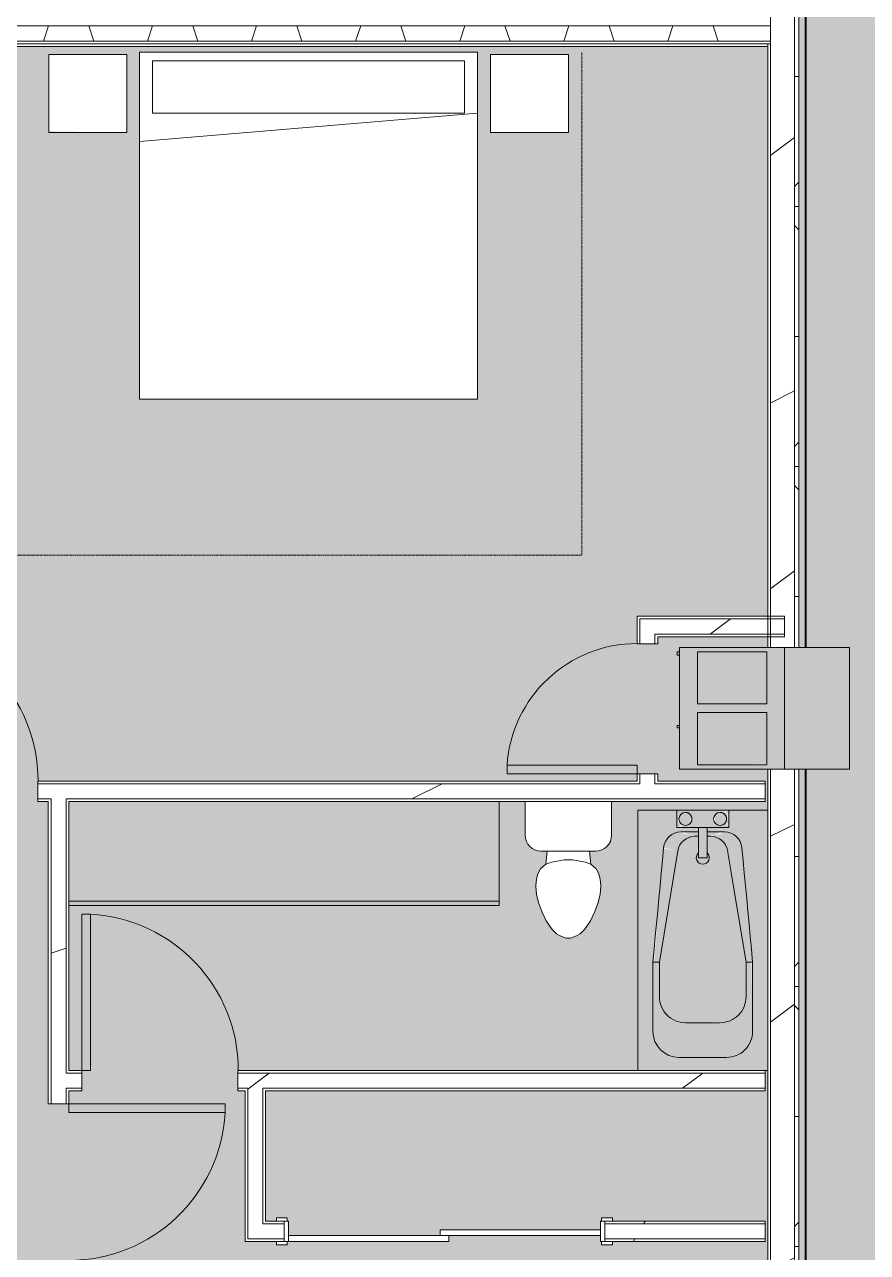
# Model space of a CAD drawing. Header units: inches. Extents: x -9418 to 110693, y 8585 to 209374.
# Drawn here: x -2242.2 to -2047.8, y 10134.6 to 10417.9 of the extents above; entities that cross this region are included whole.
import ezdxf

# ---------------------------------------------------------------- set-up
doc = ezdxf.new("R2010")
doc.units = ezdxf.units.IN
doc.header["$MEASUREMENT"] = 0
doc.linetypes.add('Dash 1_16_', pattern=[0.125, 0.0625, -0.0625])
for name, color, linetype, lineweight in [('0-1', 7, 'Continuous', 5), ('0-3', 7, 'Continuous', 9), ('A-AREA-PATT-2', 254, 'Continuous', 9), ('A-DOOR-1', 7, 'Continuous', 9), ('A-DOOR-FRAM-1', 7, 'Continuous', 9), ('A-FLOR-1', 192, 'Continuous', 5), ('A-WALL', 113, 'Continuous', 9), ('A-WALL-1', 113, 'Continuous', 15), ('A-WALL-2', 10, 'Continuous', 15), ('A-WALL-3', 7, 'Continuous', 9), ('A-WALL-4', 113, 'Continuous', 5), ('A-WALL-PATT-1', 7, 'Continuous', 9), ('A-WALL-PATT-2', 8, 'Continuous', 9), ('A-WALL-PATT-3', 111, 'Continuous', 9), ('I-FURN-1', 7, 'Continuous', 9), ('I-FURN-HDLN-1', 253, 'Dash 1_16_', 9), ('I-WALL-1', 2, 'Continuous', 15), ('M-EQPM-1', 8, 'Continuous', 9), ('M-EQPM-2', 7, 'Continuous', 9), ('P-SANR-FIXT-1', 7, 'Continuous', 9), ('P-SANR-FIXT-3', 9, 'Continuous', 9), ('Q-CASE-1', 9, 'Continuous', 9), ('Q-CASE-2', 10, 'Continuous', 15), ('Q-CASE-3', 7, 'Continuous', 9)]:
    doc.layers.add(name, color=color, linetype=linetype, lineweight=lineweight)
pattern_1 = [(216.87, (39.984, 99.96), (299.879643, 199.920536), [49.98, -449.82]), (206.565, (99.96, 69.97), (-99.95948, -99.9602), [111.759, -111.759]), (198.435, (99.96, 19.992), (-199.92005, -99.96009), [63.22, -252.881])]
pattern_2 = [(0, (0, 0), (192, 48), [7.92, -136.08, 7.92, -136.08, -768]), (0, (0, 0), (192, 48), [-288, 7.92, -280.08, 7.92, -136.08, -336]), (0, (0, 0), (192, 48), [-720, 7.92, -88.08, 7.92, -232.08]), (120, (72, 24), (-137.56922, 142.27688), [7.92, -136.08, 7.92, -136.08, -768]), (120, (72, 24), (-137.56922, 142.27688), [-288, 7.92, -280.08, 7.92, -136.08, -336]), (120, (72, 24), (-137.56922, 142.27688), [-720, 7.92, -88.08, 7.92, -232.08]), (240, (96, 120), (-54.43078, -190.27688), [7.92, -136.08, 7.92, -136.08, -768]), (240, (96, 120), (-54.43078, -190.27688), [-288, 7.92, -280.08, 7.92, -136.08, -336]), (240, (96, 120), (-54.43078, -190.27688), [-720, 7.92, -88.08, 7.92, -232.08])]

# ---------------------------------------------------------------- blocks, each defined once
blk = doc.blocks.new('Single-Flush - 36_ x 84_-1372824-SITE PLAN - TOPO WITH IMAGERY')
at = {"layer": 'A-DOOR-1'}
for p, q in [((16, -2.38), (16, -38.39)), ((18, -2.38), (16, -2.38)), ((18, -2.38), (18, -38.39)), ((18, -38.39), (16, -38.39))]:
    blk.add_line(p, q, dxfattribs=at)
blk.add_arc((18, -2.38), 36.07, 180, 266.8211, dxfattribs=at)
blk = doc.blocks.new('Bed-Standard - King 78_ x 80_-V113-SITE PLAN - TOPO WITH IMAGERY')
at = {"layer": 'I-FURN-1'}
for p, q in [((49.69, 38.2), (-28.31, 38.2)), ((-28.31, 38.2), (-28.31, -41.8)), ((49.69, -41.8), (49.69, 38.2)), ((-25.31, 36.2), (-25.31, 24.2)), ((-25.31, 36.2), (46.69, 36.2)), ((46.69, 36.2), (46.69, 24.2)), ((49.69, 24.2), (-28.31, 17.63)), ((-25.31, 24.2), (46.69, 24.2)), ((-28.31, -41.8), (49.69, -41.8))]:
    blk.add_line(p, q, dxfattribs=at)
at = {"layer": 'I-FURN-HDLN-1'}
for p, q in [((-64.31, 38.2), (-64.31, 18.2)), ((73.69, -77.8), (73.69, 38.2)), ((-64.31, -19.8), (-64.31, -54.8)), ((-64.31, -55.8), (-64.31, -77.8)), ((-64.31, -77.8), (73.69, -77.8))]:
    blk.add_line(p, q, dxfattribs=at)
blk = doc.blocks.new('Table-Night Stand - 18_ x 18_ x 24_-1352623-SITE PLAN - TOPO WITH IMAGERY')
at = {"layer": 'I-FURN-1'}
for p, q in [((18.15, 18), (0.15, 18)), ((0.15, 18), (0.15, 0)), ((18.15, 0), (18.15, 18)), ((0.15, 0), (18.15, 0))]:
    blk.add_line(p, q, dxfattribs=at)
blk = doc.blocks.new('FOLDING_SLIDING CLOSET - 72_ x 80_-1372885-SITE PLAN - TOPO WITH IMAGERY')
at = {"layer": 'A-DOOR-1'}
for p, q in [((-38.75, 3.25), (-36.25, 3.25)), ((-38.75, 2.5), (-38.75, 3.25)), ((-36.25, 3.25), (-36.25, 2.5)), ((36.25, 3.25), (38.75, 3.25)), ((36.25, 2.5), (36.25, 3.25)), ((38.75, 3.25), (38.75, 2.5)), ((-36.25, 2.5), (-38.75, 2.5)), ((-1, 0.5), (36, 0.5)), ((-1, -0.875), (-1, 0.5)), ((36, 0.5), (36, -0.875)), ((38.75, 2.5), (36.25, 2.5)), ((-38.75, -2.25), (-36.25, -2.25)), ((-38.75, -3), (-38.75, -2.25)), ((-36.25, -2.25), (-36.25, -3)), ((-36, -0.875), (1, -0.875)), ((-36, -2.25), (-36, -0.875)), ((1, -2.25), (-36, -2.25)), ((36, -0.875), (-1, -0.875)), ((1, -0.875), (1, -2.25)), ((36.25, -2.25), (38.75, -2.25)), ((36.25, -3), (36.25, -2.25)), ((38.75, -2.25), (38.75, -3)), ((-36.25, -3), (-38.75, -3)), ((38.75, -3), (36.25, -3))]:
    blk.add_line(p, q, dxfattribs=at)
at = {"layer": 'A-DOOR-FRAM-1'}
for p, q in [((-37, 2.5), (-36, 2.5)), ((-37, -2.25), (-37, 2.5)), ((-36, 2.5), (-36, -2.25)), ((36, 2.5), (37, 2.5)), ((36, -2.25), (36, 2.5)), ((37, 2.5), (37, -2.25)), ((-36, -2.25), (-37, -2.25)), ((37, -2.25), (36, -2.25))]:
    blk.add_line(p, q, dxfattribs=at)
blk = doc.blocks.new('Toilet-Domestic-3D - Toilet-Domestic-3D-1352612-SITE PLAN - TOPO WITH IMAGERY')
at = {"layer": 'P-SANR-FIXT-1'}
for p, q in [((-9.98, 19.48), (9.98, 19.48)), ((-9.98, 11.75), (-9.98, 19.48)), ((9.98, 19.48), (9.98, 11.75)), ((6.25, 8.02), (-6.25, 8.02)), ((-4.86, 8.02), (-5.21, 5)), ((-1, 6), (-3.84, 5.5)), ((1, 6), (-1, 6)), ((3.84, 5.5), (1, 6)), ((4.86, 8.02), (5.21, 5)), ((-6.97, 3), (-7.24, 2)), ((-6.4, 4), (-6.97, 3)), ((-5.21, 5), (-6.4, 4)), ((-3.84, 5.5), (-5.21, 5)), ((5.21, 5), (3.84, 5.5)), ((6.4, 4), (5.21, 5)), ((6.97, 3), (6.4, 4)), ((7.24, 2), (6.97, 3)), ((-7.41, 1), (-7.5, 0)), ((-7.24, 2), (-7.41, 1)), ((7.41, 1), (7.24, 2)), ((7.5, 0), (7.41, 1)), ((-7.5, 0), (-7.33, -1.99)), ((-7.33, -1.99), (-6.79, -4)), ((6.79, -4), (7.33, -1.99)), ((7.33, -1.99), (7.5, 0)), ((-6.79, -4), (-6.06, -6)), ((6.06, -6), (6.79, -4)), ((-6.06, -6), (-5.13, -8)), ((-5.13, -8), (-3.74, -10)), ((3.74, -10), (5.13, -8)), ((5.13, -8), (6.06, -6)), ((-3.74, -10), (-2.74, -11)), ((-2.74, -11), (-1.87, -11.5)), ((1.87, -11.5), (2.74, -11)), ((2.74, -11), (3.74, -10)), ((-1.87, -11.5), (-0.5, -12)), ((-0.5, -12), (0.5, -12)), ((0.5, -12), (1.87, -11.5))]:
    blk.add_line(p, q, dxfattribs=at)
for centre, start, end in [((-6.25, 11.75), 180, 270), ((6.25, 11.75), 270, 360)]:
    blk.add_arc(centre, 3.73, start, end, dxfattribs=at)
blk = doc.blocks.new('OD_CW_Base Cabinet - OD_CW_Base Cabinet-1420815-SITE PLAN - TOPO WITH IMAGERY')
at = {"layer": 'Q-CASE-1'}
for points in [[(0.74, 1), (99.95, 1), (99.95, 24), (0.74, 24), (0.74, 2.56)], [(55.41, 0), (99.95, 0), (99.95, 1), (0.74, 1), (0.74, 0), (45.5, 0)]]:
    blk.add_hatch(color=256, dxfattribs=at).paths.add_polyline_path(points, flags=0)
at = {"layer": 'Q-CASE-2'}
for p, q in [((99.95, 24), (0.74, 24)), ((0.74, 24), (0.74, 0)), ((99.95, 0), (99.95, 24)), ((0.74, 0), (99.95, 0))]:
    blk.add_line(p, q, dxfattribs=at)
at = {"layer": 'Q-CASE-3'}
for p, q in [((0.74, 1), (0.74, 24)), ((0.74, 24), (99.95, 24)), ((99.95, 24), (99.95, 1)), ((0.74, 0), (0.74, 1)), ((0.74, 1), (99.95, 1)), ((99.95, 1), (0.74, 1)), ((99.95, 0), (0.74, 0)), ((99.95, 1), (99.95, 0))]:
    blk.add_line(p, q, dxfattribs=at)
blk = doc.blocks.new('Bath Tub - Maestro - 60_x30_-V122-SITE PLAN - TOPO WITH IMAGERY')
at = {"layer": 'P-SANR-FIXT-3'}
h = blk.add_hatch(color=256, dxfattribs=at)
h.paths.add_polyline_path([(0, 21), (0.94, 17.94), (0.93, 18.25), (0.55, 19.19), (0.43, 19.75), (0.09, 20.74)], flags=0)
h.paths.add_polyline_path([(0, 21), (3.19, 19.75), (3.6, 19.39), (4, 21), (1.61, 20.6), (0.55, 20.86)], flags=0)
h.paths.add_polyline_path([(4, 21), (3.3, 19.75), (2.75, 20.3), (2.75, 20.57), (3.5, 20.83)], flags=0)
h.paths.add_polyline_path([(60, 5), (60, 30), (0, 30), (0, 21), (4, 20.74), (4, 16), (5, 16), (5.21, 21.33), (5.83, 22.49), (6.79, 23.38), (7.98, 23.91), (11.79, 24.32), (35, 26.5), (52.55, 26.3), (54, 25.7), (55.24, 24.74), (56.3, 23.25), (56.8, 22.05), (57, 20.5), (56.91, 8.46), (56.2, 6.5), (54.86, 4.9), (53.05, 3.86), (51, 3.5), (32.07, 3.77), (7.36, 6.31), (6.27, 7.03), (5.48, 8.06), (5.05, 9.3), (5, 12.5), (5, 14), (4, 13.96), (4, 9), (0, 9), (0, 0), (60, 0), (60, 3.5)], flags=0)
h.paths.add_polyline_path([(3.5, 11), (3.3, 11.75), (3.45, 11.12)], flags=0)
h.paths.add_polyline_path([(4, 9), (3.45, 10.91), (3.5, 10.46), (3.83, 9.5)], flags=0)
h.paths.add_polyline_path([(4, 9), (1.61, 9.55), (2, 9.5), (3.5, 9.12)], flags=0)
h.paths.add_polyline_path([(3.06, 12.06), (2.39, 12.45), (2.75, 12.14)], flags=0)
h.paths.add_polyline_path([(0.94, 9.94), (0.6, 11.39), (0.55, 10.61), (0.7, 10.25)], flags=0)
for points in [[(35, 25), (35, 26.5), (8.65, 23.91), (9.35, 20.74), (34.79, 24.97)], [(51, 26.5), (35, 26.23), (35, 25), (43, 25), (49.91, 26.3)], [(57, 20.5), (56.8, 22.05), (56.2, 23.5), (54.53, 25.29), (54, 25.7), (52.55, 26.3), (51, 26.5), (43, 25), (45.24, 24.51), (46, 24.2), (47.24, 23.24), (48.2, 22), (48.8, 20.5), (49, 19), (56.8, 20.46)], [(49, 11), (48.8, 20.55), (48.16, 22.05), (47.03, 23.4), (45.24, 24.51), (44.55, 24.8), (43, 25), (34.79, 24.97), (8.03, 20.28), (6.59, 18.77), (6.12, 17.49), (6.12, 16), (10.94, 16), (10.94, 14), (6, 14), (6.24, 11.83), (7.49, 10.17), (8.69, 9.49), (9.35, 9.26), (35, 5), (44.55, 5.2), (46.03, 5.83), (47.28, 6.81), (48.47, 8.66), (48.9, 10.25)], [(57, 20.5), (49, 19), (49, 11), (57, 9.5), (57, 19.75)], [(10.94, 14), (10.94, 16), (4, 16), (4, 14), (9.35, 14)], [(35, 4.09), (35, 5), (9.35, 9.26), (8.84, 5.95), (35, 3.77), (35, 4.05)], [(57, 9.5), (49, 11), (48.47, 8.66), (48.12, 7.9), (47.24, 6.76), (46, 5.8), (44.55, 5.2), (43.07, 4.99), (51, 3.5), (53.05, 3.86), (54.95, 5), (56.2, 6.5), (56.93, 8.66)], [(51, 3.5), (43, 5), (35, 4.91), (35, 3.5), (49, 3.5)]]:
    blk.add_hatch(color=256, dxfattribs=at).paths.add_polyline_path(points, flags=0)
h = blk.add_hatch(color=256, dxfattribs=at)
h.paths.add_polyline_path([(9.35, 20.74), (8.63, 24.03), (7.35, 23.69), (6.27, 22.97), (5.48, 21.94), (5.1, 20.39), (5.84, 17.33), (6.09, 17.33), (6.6, 18.78), (7.49, 19.83), (8.69, 20.51), (9.22, 20.7)], flags=0)
h.paths.add_polyline_path([(5.76, 18.45), (5.58, 18.45), (5.7, 18.78)], flags=0)
h = blk.add_hatch(color=256, dxfattribs=at)
h.paths.add_polyline_path([(4, 14), (4, 21), (0, 20.74), (0, 9), (4, 9), (4, 13.96)], flags=0)
h.paths.add_polyline_path([(4, 9), (3.3, 10.25), (2.75, 9.7), (2.75, 9.43), (3.5, 9.17)], flags=0)
h.paths.add_polyline_path([(4, 9), (2, 9.5), (0, 9), (0.94, 12.06), (1.61, 12.45), (2.39, 12.45), (3.06, 12.06), (3.45, 11.39), (3.82, 9.7)], flags=0)
h.paths.add_polyline_path([(4, 21), (2.75, 20.3), (3.3, 19.75), (3.57, 19.75), (3.91, 20.74)], flags=0)
h.paths.add_polyline_path([(4, 21), (3.02, 17.91), (2.39, 17.55), (1.61, 17.55), (0.94, 17.94), (0.46, 19), (0, 21), (2.35, 20.59), (3.5, 20.87)], flags=0)
h.paths.add_polyline_path([(1.61, 9.55), (0.94, 9.94), (0.43, 10.25), (0, 9), (1.46, 9.5)], flags=0)
h.paths.add_polyline_path([(1.61, 20.45), (0.09, 20.74), (0.7, 19.75), (1.25, 20.3)], flags=0)
h = blk.add_hatch(color=256, dxfattribs=at)
h.paths.add_polyline_path([(3.5, 11), (3.06, 12.06), (1.42, 12.3), (0.6, 11.39), (0.55, 10.88), (1.25, 9.76), (2, 9.6), (2.89, 9.94)], flags=0)
h.paths.add_polyline_path([(3.5, 19), (3.06, 20.06), (1.61, 20.45), (0.7, 19.75), (0.55, 18.91), (1.25, 17.7), (3, 17.96), (3.3, 18.25)], flags=0)
h = blk.add_hatch(color=256, dxfattribs=at)
h.paths.add_polyline_path([(6, 13.2), (5.76, 14), (5, 14), (5.23, 10.71), (5.92, 12.94)], flags=0)
h.paths.add_polyline_path([(6, 16), (5.76, 17.57), (5, 19.2), (5.05, 16), (5.86, 16)], flags=0)
h = blk.add_hatch(color=256, dxfattribs=at)
h.paths.add_polyline_path([(5.59, 11.88), (5.7, 11.22), (5.58, 11.54)], flags=0)
h.paths.add_polyline_path([(9.35, 9.26), (7.49, 10.17), (6.59, 11.22), (6.12, 12.51), (5.92, 12.94), (5.05, 9.3), (5.72, 7.68), (6.33, 6.98), (7.36, 6.31), (8.65, 6.09), (9.22, 8.67)], flags=0)
at = {"layer": 'P-SANR-FIXT-1'}
for p, q in [((60, 30), (0, 30)), ((0, 30), (0, 21)), ((60, 0), (60, 30)), ((32.07, 26.23), (35, 26.5)), ((35, 26.5), (51, 26.5)), ((35, 26.5), (35, 25)), ((35, 25), (9.35, 20.74)), ((43, 25), (35, 25)), ((4, 21), (0, 21)), ((0, 21), (0, 9)), ((4, 16), (4, 21)), ((5, 16), (5, 20.04)), ((57, 20.5), (57, 9.5)), ((49, 11), (49, 19)), ((4, 14), (4, 16)), ((4, 16), (10.94, 16)), ((6, 16.8), (6, 16)), ((10.94, 14), (10.94, 16)), ((4, 9), (4, 14)), ((10.94, 14), (4, 14)), ((5, 9.96), (5, 14)), ((6, 14), (6, 13.2)), ((0, 9), (0, 0)), ((0, 9), (4, 9)), ((9.35, 9.26), (35, 5)), ((35, 3.5), (32.07, 3.77)), ((35, 3.5), (35, 5)), ((35, 5), (43, 5)), ((51, 3.5), (35, 3.5)), ((0, 0), (60, 0))]:
    blk.add_line(p, q, dxfattribs=at)
at = {"layer": 'P-SANR-FIXT-1', "flags": 128}
for points in [[(8.63, 24.03), (11.56, 24.3), (14.49, 24.58), (17.42, 24.85), (20.35, 25.13), (23.28, 25.4), (26.21, 25.68), (29.14, 25.95), (32.04, 26.22)], [(32.04, 3.78), (29.14, 4.05), (26.21, 4.32), (23.28, 4.6), (20.35, 4.87), (17.42, 5.15), (14.49, 5.42), (11.56, 5.7), (8.63, 5.97)]]:
    blk.add_lwpolyline(points, dxfattribs=at)
at = {"layer": 'P-SANR-FIXT-1'}
for centre, radius, start, end in [((51, 20.5), 6, 360, 90), ((9, 20.04), 4, 95.3558, 180), ((43, 19), 6, 360, 90), ((2, 19), 1.5, 360, 180), ((2, 19), 1.5, 0, 180), ((10, 16.8), 4, 99.4223, 180), ((2, 19), 1.5, 180, 360), ((2, 19), 1.5, 180, 360), ((10.94, 15), 1.5, 360, 135), ((10.94, 15), 1.5, 225, 360), ((2, 11), 1.5, 360, 180), ((2, 11), 1.5, 0, 180), ((10, 13.2), 4, 180, 260.5777), ((2, 11), 1.5, 180, 360), ((2, 11), 1.5, 180, 360), ((9, 9.96), 4, 180, 264.6442), ((43, 11), 6, 270, 0), ((51, 9.5), 6, 270, 360)]:
    blk.add_arc(centre, radius, start, end, dxfattribs=at)
blk = doc.blocks.new('HVAC_SPVU_AlliedAir_MGE4 - HVAC_SPVU_AlliedAir_MGE4-1352620-SITE PLAN - TOPO WITH IMAGERY')
at = {"layer": 'M-EQPM-1'}
blk.add_hatch(color=256, dxfattribs=at).paths.add_polyline_path([(12.41, 12.12), (14, 12.12), (14, 27.12), (-14, 27.12), (-14, 12.12), (-9.54, 12.12)], flags=0)
h = blk.add_hatch(color=256, dxfattribs=at)
h.paths.add_polyline_path([(-14, -12.13), (14, -12.13), (14, 12.12), (-14, 12.12), (-14, -8)], flags=0)
h.paths.add_polyline_path([(1, -8), (1, 8), (13, 8), (13, -8), (4.51, -8)], flags=0)
h.paths.add_polyline_path([(-13, -8), (-13, 8), (-1, 8), (-1, -8)], flags=0)
h = blk.add_hatch(color=256, dxfattribs=at)
h.paths.add_polyline_path([(4.51, -8), (13, -8), (12.85, 8), (1, 8), (1, -8)], flags=0)
h.paths.add_polyline_path([(-13, -8), (-1, -8), (-1, 8), (-13, 8), (-13, 4.09)], flags=0)
at = {"layer": 'M-EQPM-2'}
for p, q in [((-14, 27.12), (14, 27.12)), ((-14, 27.12), (-14, 12.12)), ((14, 27.12), (14, 12.12)), ((-14, 12.12), (14, 12.12)), ((-14, 12.12), (-14, -12.13)), ((14, 12.12), (14, -12.13)), ((-1, 8), (-13, 8)), ((-13, 8), (-13, -8)), ((-1, -8), (-1, 8)), ((13, 8), (1, 8)), ((1, 8), (1, -8)), ((13, -8), (13, 8)), ((-13, -8), (-1, -8)), ((1, -8), (13, -8)), ((14, -12.13), (-14, -12.13)), ((-13, -12.13), (-13, -12.63)), ((-12.25, -12.63), (-13, -12.63)), ((-13, -12.63), (-12.25, -12.63)), ((-12.25, -12.63), (-12.25, -12.13)), ((4, -12.13), (4, -12.63)), ((4.5, -12.63), (4, -12.63)), ((4, -12.63), (4.5, -12.63)), ((4.5, -12.63), (4.5, -12.13))]:
    blk.add_line(p, q, dxfattribs=at)
blk = doc.blocks.new('Single-Flush - 30_ x 84_-1372859-SITE PLAN - TOPO WITH IMAGERY')
at = {"layer": 'A-DOOR-1'}
for p, q in [((13, -2.375), (13, -32.375)), ((15, -2.375), (13, -2.375)), ((15, -2.375), (15, -32.375)), ((15, -32.375), (13, -32.375))]:
    blk.add_line(p, q, dxfattribs=at)
blk.add_arc((15, -2.375), 30.067, 180, 266.18593, dxfattribs=at)
blk = doc.blocks.new('1750 Ox - Unit Layouts_rvt-1-SITE PLAN - TOPO WITH IMAGERY')
at = {"layer": 'A-WALL-PATT-1'}
h = blk.add_hatch(dxfattribs=at)
h.set_pattern_fill('FP_1', color=256, style=0, pattern_type=2)
h.set_pattern_definition(pattern_2)
h.paths.add_polyline_path([(-2232.63, 9983.25), (-2232.01, 9983.25), (-2232.01, 10132.86), (-2232.63, 10132.86), (-2232.63, 9983.25)], flags=0)
h.paths.add_polyline_path([(-2232.01, 10168.86), (-2232.01, 10172.49), (-2232.63, 10172.49), (-2232.63, 10168.86)], flags=0)
h.paths.add_polyline_path([(-2232.01, 10175.99), (-2232.01, 10238.61), (-2232.63, 10238.61), (-2232.63, 10175.99)], flags=0)
h = blk.add_hatch(dxfattribs=at)
h.set_pattern_fill('FP_1', color=256, style=0, pattern_type=2)
h.set_pattern_definition(pattern_2)
h.paths.add_polyline_path([(-2186.62, 10141.24), (-2182.37, 10141.24), (-2182.37, 10141.86), (-2187.25, 10141.86), (-2187.25, 10141.24)], flags=0)
h.paths.add_polyline_path([(-2108.37, 10141.24), (-2071.42, 10141.24), (-2071.42, 10141.86), (-2108.37, 10141.86)], flags=0)
h = blk.add_hatch(dxfattribs=at)
h.set_pattern_fill('FP_1', color=256, style=0, pattern_type=2)
h.set_pattern_definition(pattern_2)
h.paths.add_polyline_path([(-2187.25, 10137.11), (-2182.37, 10137.11), (-2182.37, 10137.74), (-2191.37, 10137.74), (-2191.37, 10137.11), (-2190.75, 10137.11)], flags=0)
h.paths.add_polyline_path([(-2071.42, 10137.11), (-2071.42, 10137.74), (-2108.37, 10137.74), (-2108.37, 10137.11), (-2106.62, 10137.11)], flags=0)
at = {"layer": 'A-WALL-PATT-2'}
h = blk.add_hatch(dxfattribs=at)
h.set_pattern_fill('FP_2', color=256, style=0, pattern_type=2)
h.set_pattern_definition(pattern_1)
h.paths.add_polyline_path([(-2096.82, 10277.26), (-2070.8, 10277.26), (-2070.8, 10280.76), (-2100.32, 10280.76), (-2100.32, 10277.26)], flags=0)
h = blk.add_hatch(dxfattribs=at)
h.set_pattern_fill('FP_2', color=256, style=0, pattern_type=2)
h.set_pattern_definition(pattern_1)
h.paths.add_polyline_path([(-2346.32, 10239.24), (-2339.44, 10239.24), (-2339.44, 10242.74), (-2350.44, 10242.74), (-2350.44, 10239.24), (-2346.94, 10239.24)], flags=0)
h.paths.add_polyline_path([(-2284.61, 10239.24), (-2275.19, 10239.24), (-2275.19, 10242.74), (-2289.44, 10242.74), (-2289.44, 10239.24)], flags=0)
h.paths.add_polyline_path([(-2205.7, 10239.24), (-2071.42, 10239.24), (-2071.42, 10242.74), (-2239.19, 10242.74), (-2239.19, 10239.24), (-2230.98, 10239.24)], flags=0)
h = blk.add_hatch(dxfattribs=at)
h.set_pattern_fill('FP_2', color=256, style=0, pattern_type=2)
h.set_pattern_definition(pattern_1)
h.paths.add_polyline_path([(-2232.63, 9983.06), (-2232.63, 10132.86), (-2236.13, 10132.86), (-2236.13, 9983.06)], flags=0)
h.paths.add_polyline_path([(-2232.63, 10168.86), (-2232.63, 10239.24), (-2236.13, 10239.24), (-2236.13, 10168.86)], flags=0)
h = blk.add_hatch(dxfattribs=at)
h.set_pattern_fill('FP_2', color=256, style=0, pattern_type=2)
h.set_pattern_definition(pattern_1)
h.paths.add_polyline_path([(-2232.01, 10172.49), (-2229, 10172.49), (-2229, 10175.99), (-2232.63, 10175.99), (-2232.63, 10172.49)], flags=0)
h.paths.add_polyline_path([(-2075.8, 10172.49), (-2071.42, 10172.49), (-2071.42, 10175.99), (-2193, 10175.99), (-2193, 10172.49), (-2095.8, 10172.49)], flags=0)
h = blk.add_hatch(dxfattribs=at)
h.set_pattern_fill('FP_2', color=256, style=0, pattern_type=2)
h.set_pattern_definition(pattern_1)
h.paths.add_polyline_path([(-2187.25, 10141.24), (-2187.25, 10172.49), (-2190.75, 10172.49), (-2190.75, 10141.24)], flags=0)
at = {"layer": 'A-WALL-2'}
for p, q in [((-2066.92, 10281.39), (-2100.95, 10281.39)), ((-2100.95, 10281.39), (-2100.95, 10280.76)), ((-2100.95, 10280.76), (-2100.95, 10276.64)), ((-2066.92, 10276.64), (-2066.92, 10281.39)), ((-2100.95, 10276.64), (-2100.95, 10275)), ((-2096.2, 10276.64), (-2066.92, 10276.64)), ((-2096.2, 10275), (-2096.2, 10276.64)), ((-2100.95, 10275), (-2096.2, 10275)), ((-2096.2, 10245), (-2100.95, 10245)), ((-2100.95, 10245), (-2100.95, 10243.36)), ((-2096.2, 10243.36), (-2096.2, 10245)), ((-2100.95, 10243.36), (-2239.19, 10243.36)), ((-2239.19, 10243.36), (-2239.19, 10238.61)), ((-2071.42, 10243.36), (-2096.2, 10243.36)), ((-2071.42, 10238.61), (-2071.42, 10243.36)), ((-2239.19, 10238.61), (-2236.76, 10238.61)), ((-2236.76, 10238.61), (-2236.76, 10168.86)), ((-2132.8, 10238.61), (-2126.77, 10238.61)), ((-2106.82, 10238.61), (-2071.42, 10238.61)), ((-2232.01, 10176.61), (-2232.01, 10214.61)), ((-2229, 10176.61), (-2232.01, 10176.61)), ((-2229, 10171.86), (-2229, 10176.61)), ((-2100.8, 10176.61), (-2193, 10176.61)), ((-2193, 10176.61), (-2193, 10171.86)), ((-2071.42, 10171.86), (-2071.42, 10176.61)), ((-2232.01, 10171.86), (-2229, 10171.86)), ((-2232.01, 10168.86), (-2232.01, 10171.86)), ((-2193, 10171.86), (-2191.37, 10171.86)), ((-2191.37, 10171.86), (-2191.37, 10141.86)), ((-2186.62, 10171.86), (-2071.42, 10171.86)), ((-2186.62, 10141.86), (-2186.62, 10171.86)), ((-2236.76, 10168.86), (-2232.01, 10168.86)), ((-2191.37, 10141.86), (-2191.37, 10137.74)), ((-2184.12, 10141.86), (-2186.62, 10141.86)), ((-2071.42, 10141.86), (-2106.62, 10141.86)), ((-2071.42, 10137.11), (-2071.42, 10141.86)), ((-2191.37, 10137.74), (-2191.37, 10137.11)), ((-2191.37, 10137.11), (-2184.12, 10137.11)), ((-2106.62, 10137.11), (-2071.42, 10137.11))]:
    blk.add_line(p, q, dxfattribs=at)
at = {"layer": 'A-WALL-3'}
for p, q in [((-2066.92, 10280.76), (-2100.32, 10280.76)), ((-2100.32, 10277.26), (-2100.32, 10280.76)), ((-2100.32, 10276.64), (-2100.32, 10277.26)), ((-2100.32, 10276.64), (-2100.32, 10275)), ((-2066.92, 10277.26), (-2096.82, 10277.26)), ((-2096.82, 10276.64), (-2096.82, 10277.26)), ((-2096.82, 10276.64), (-2096.82, 10275)), ((-2100.32, 10245), (-2100.32, 10243.36)), ((-2096.82, 10245), (-2096.82, 10243.36)), ((-2239.19, 10242.74), (-2100.32, 10242.74)), ((-2100.32, 10242.74), (-2100.32, 10243.36)), ((-2096.82, 10242.74), (-2096.82, 10243.36)), ((-2096.82, 10242.74), (-2071.42, 10242.74)), ((-2239.19, 10239.24), (-2236.13, 10239.24)), ((-2236.13, 10238.61), (-2236.13, 10239.24)), ((-2232.63, 10239.24), (-2071.42, 10239.24)), ((-2232.63, 10238.61), (-2232.63, 10239.24)), ((-2236.13, 10168.86), (-2236.13, 10238.61)), ((-2232.63, 10175.99), (-2232.63, 10238.61)), ((-2232.01, 10175.99), (-2232.63, 10175.99)), ((-2232.01, 10175.99), (-2229, 10175.99)), ((-2193, 10175.99), (-2071.42, 10175.99)), ((-2232.01, 10172.49), (-2232.63, 10172.49)), ((-2232.63, 10168.86), (-2232.63, 10172.49)), ((-2232.01, 10172.49), (-2229, 10172.49)), ((-2193, 10172.49), (-2190.75, 10172.49)), ((-2190.75, 10171.86), (-2190.75, 10172.49)), ((-2190.75, 10141.86), (-2190.75, 10171.86)), ((-2187.25, 10172.49), (-2071.42, 10172.49)), ((-2187.25, 10171.86), (-2187.25, 10172.49)), ((-2187.25, 10141.86), (-2187.25, 10171.86)), ((-2190.75, 10141.24), (-2190.75, 10141.86)), ((-2190.75, 10137.74), (-2190.75, 10141.24)), ((-2187.25, 10141.24), (-2187.25, 10141.86)), ((-2187.25, 10141.24), (-2182.37, 10141.24)), ((-2108.37, 10141.24), (-2071.42, 10141.24)), ((-2190.75, 10137.74), (-2182.37, 10137.74)), ((-2108.37, 10137.74), (-2071.42, 10137.74))]:
    blk.add_line(p, q, dxfattribs=at)
at = {"layer": '0-3'}
for name, p in [('Bed-Standard - King 78_ x 80_-V113-SITE PLAN - TOPO WITH IMAGERY', (-2187.42, 10373.25)), ('Table-Night Stand - 18_ x 18_ x 24_-1352623-SITE PLAN - TOPO WITH IMAGERY', (-2236.81, 10392.95)), ('Table-Night Stand - 18_ x 18_ x 24_-1352623-SITE PLAN - TOPO WITH IMAGERY', (-2134.88, 10392.95)), ('OD_CW_Base Cabinet - OD_CW_Base Cabinet-1420815-SITE PLAN - TOPO WITH IMAGERY', (-2232.74, 10214.61)), ('Toilet-Domestic-3D - Toilet-Domestic-3D-1352612-SITE PLAN - TOPO WITH IMAGERY', (-2116.8, 10219.14)), ('FOLDING_SLIDING CLOSET - 72_ x 80_-1372885-SITE PLAN - TOPO WITH IMAGERY', (-2145.37, 10139.36))]:
    blk.add_blockref(name, p, dxfattribs=at)
for name, p, rotation in [('Single-Flush - 36_ x 84_-1372824-SITE PLAN - TOPO WITH IMAGERY', (-2257.19, 10240.99), 180), ('Single-Flush - 30_ x 84_-1372859-SITE PLAN - TOPO WITH IMAGERY', (-2098.57, 10260), 270), ('HVAC_SPVU_AlliedAir_MGE4 - HVAC_SPVU_AlliedAir_MGE4-1352620-SITE PLAN - TOPO WITH IMAGERY', (-2079.05, 10260.13), 269.9999999999955), ('Bath Tub - Maestro - 60_x30_-V122-SITE PLAN - TOPO WITH IMAGERY', (-2100.8, 10236.61), 270.0000000000051), ('Single-Flush - 36_ x 84_-1372824-SITE PLAN - TOPO WITH IMAGERY', (-2211, 10174.24), 180), ('Single-Flush - 36_ x 84_-1372824-SITE PLAN - TOPO WITH IMAGERY', (-2234.38, 10150.86), 90.00000000000288)]:
    blk.add_blockref(name, p, dxfattribs=dict(at, rotation=rotation))

msp = doc.modelspace()

# ---------------------------------------------------------------- hatches: boundary and pattern name
at = {"layer": 'A-AREA-PATT-2'}
h = msp.add_hatch(color=256, dxfattribs=at)
h.paths.add_polyline_path([(-2443.92, 10388.39), (-2407.92, 10388.39), (-2407.92, 10386.64), (-2443.92, 10386.64)], flags=0)
h.paths.add_polyline_path([(-2070.8, 9983.25), (-2070.8, 10176.61), (-2071.42, 10176.61), (-2071.42, 10171.86), (-2186.62, 10171.86), (-2186.62, 10141.86), (-2184.12, 10141.86), (-2184.12, 10142.61), (-2181.62, 10142.61), (-2181.37, 10138.49), (-2146.37, 10138.49), (-2146.37, 10139.86), (-2109.37, 10139.86), (-2109.12, 10142.61), (-2106.62, 10142.61), (-2106.62, 10141.86), (-2071.42, 10141.86), (-2071.42, 10137.11), (-2106.62, 10137.11), (-2106.62, 10136.36), (-2109.12, 10136.36), (-2109.37, 10138.49), (-2144.37, 10138.49), (-2144.37, 10137.11), (-2181.62, 10137.06), (-2181.62, 10136.36), (-2184.12, 10136.36), (-2184.12, 10137.11), (-2191.37, 10137.11), (-2191.37, 10171.86), (-2193, 10171.86), (-2193, 10176.61), (-2100.8, 10176.61), (-2100.8, 10236.61), (-2070.8, 10236.61), (-2070.8, 10246.13), (-2091.17, 10246.13), (-2091.17, 10274.13), (-2070.8, 10274.13), (-2070.8, 10276.64), (-2096.2, 10276.64), (-2096.2, 10275), (-2100.95, 10275), (-2100.95, 10281.39), (-2070.8, 10281.39), (-2070.8, 10412.79), (-2249.07, 10412.79), (-2249.07, 10393.2), (-2248.32, 10393.2), (-2248.32, 10390.7), (-2250.44, 10390.45), (-2250.44, 10355.45), (-2249.07, 10355.33), (-2249.05, 10318.2), (-2248.32, 10318.2), (-2248.32, 10315.7), (-2249.07, 10315.7), (-2249.07, 10295.86), (-2277.82, 10295.86), (-2277.82, 10243.36), (-2275.19, 10243.36), (-2275.19, 10238.61), (-2287.69, 10238.61), (-2287.69, 10237.86), (-2290.19, 10237.86), (-2290.44, 10239.99), (-2313.44, 10239.99), (-2313.44, 10238.61), (-2338.69, 10238.57), (-2338.69, 10237.86), (-2341.19, 10237.86), (-2341.19, 10238.61), (-2351.07, 10238.61), (-2351.07, 10293.16), (-2346.32, 10293.16), (-2346.32, 10289.54), (-2306.57, 10289.54), (-2306.57, 10350.79), (-2282.57, 10350.79), (-2282.57, 10356.81), (-2290.3, 10356.81), (-2292.16, 10357.31), (-2293.52, 10358.68), (-2294.02, 10360.54), (-2294.02, 10361.93), (-2297.05, 10361.58), (-2298.73, 10360), (-2300.05, 10359.55), (-2302.05, 10359.29), (-2304.04, 10359.46), (-2308.05, 10360.73), (-2310.05, 10361.66), (-2313.05, 10364.05), (-2314.05, 10366.29), (-2314.05, 10367.29), (-2313.05, 10369.53), (-2311.43, 10370.95), (-2310.05, 10371.92), (-2306.05, 10373.58), (-2304.04, 10374.12), (-2301.05, 10374.2), (-2299.05, 10373.76), (-2298.05, 10373.19), (-2297.05, 10372), (-2294.02, 10371.65), (-2293.89, 10374), (-2292.93, 10375.67), (-2292.16, 10376.27), (-2289.57, 10376.77), (-2282.57, 10376.77), (-2282.57, 10412.79), (-2284.57, 10412.79), (-2284.61, 10382.79), (-2344.57, 10382.79), (-2344.57, 10412.79), (-2346.32, 10412.79), (-2346.43, 10329.16), (-2351.07, 10329.16), (-2351.32, 10390.59), (-2443.92, 10390.39), (-2444.17, 10388.39), (-2445.86, 10388.39), (-2445.86, 10352.39), (-2443.92, 10352.39), (-2443.92, 10350.39), (-2442.92, 10350.39), (-2442.92, 10332.39), (-2413.66, 10332.39), (-2413.66, 10327), (-2418.41, 10327), (-2418.41, 10327.64), (-2442.92, 10327.64), (-2442.92, 10296.36), (-2418.41, 10296.36), (-2418.41, 10297), (-2413.66, 10296.89), (-2413.66, 10291.61), (-2410.92, 10291.61), (-2410.92, 10255.86), (-2418.92, 10255.86), (-2418.92, 10252.61), (-2418.55, 10252.61), (-2418.55, 10228.61), (-2418.92, 10228.61), (-2418.92, 10198.61), (-2290.35, 10198.61), (-2290.35, 10162.61), (-2296.54, 10162.61), (-2296.54, 10148.96), (-2313.04, 10149.07), (-2313.04, 10162.61), (-2320.54, 10162.61), (-2320.54, 10148.96), (-2337.04, 10149.07), (-2337.04, 10162.61), (-2344.54, 10162.61), (-2344.54, 10148.96), (-2361.04, 10149.07), (-2361.04, 10162.61), (-2442.92, 10162.61), (-2442.92, 10016.15), (-2441.61, 10016.15), (-2441.37, 10010.09), (-2437.3, 10010.09), (-2437.3, 9983.25), (-2236.76, 9983.25), (-2236.76, 10132.86), (-2232.01, 10132.86), (-2232.01, 9983.25), (-2073.69, 9983.25)], flags=0)
h.paths.add_polyline_path([(-2210.82, 9986.06), (-2228.82, 9986.06), (-2228.82, 10004.06), (-2210.82, 10004.06)], flags=0)
h.paths.add_polyline_path([(-2149.32, 10007.06), (-2229.32, 10007.06), (-2229.32, 10085.06), (-2149.32, 10085.06), (-2149.32, 10042.61)], flags=0)
h.paths.add_polyline_path([(-2338.25, 10008.09), (-2363.37, 10008.09), (-2363.37, 10014.09), (-2364.37, 10014.09), (-2364.37, 10086.09), (-2363.37, 10086.09), (-2363.37, 10092.09), (-2328.37, 10092.09), (-2328.37, 10008.09), (-2335.87, 10008.09)], flags=0)
h.paths.add_polyline_path([(-2437.3, 10017.6), (-2441.49, 10017.6), (-2441.37, 10089.6), (-2425.37, 10089.6), (-2425.37, 10071.6), (-2429.37, 10071.6), (-2429.37, 10035.6), (-2425.37, 10035.6), (-2425.37, 10017.6), (-2429.37, 10017.6)], flags=0)
h.paths.add_polyline_path([(-2409.37, 10023.09), (-2409.37, 10083.09), (-2379.37, 10083.09), (-2379.37, 10023.09), (-2391.89, 10023.09)], flags=0)
h.paths.add_polyline_path([(-2228.82, 10088), (-2228.82, 10106), (-2210.82, 10106), (-2210.82, 10088)], flags=0)
h.paths.add_polyline_path([(-2235.98, 10168.86), (-2236.76, 10168.86), (-2236.76, 10238.61), (-2239.19, 10238.61), (-2239.19, 10243.36), (-2100.95, 10243.36), (-2100.95, 10245), (-2096.2, 10245), (-2096.2, 10243.36), (-2071.42, 10243.36), (-2071.42, 10238.61), (-2106.82, 10238.61), (-2106.82, 10230.89), (-2107.32, 10229.03), (-2108.69, 10227.66), (-2110.55, 10227.16), (-2111.94, 10227.16), (-2111.59, 10224.14), (-2110.4, 10223.14), (-2109.56, 10221.14), (-2109.3, 10219.14), (-2109.47, 10217.15), (-2110.74, 10213.14), (-2111.94, 10210.76), (-2114.06, 10208.14), (-2116.3, 10207.14), (-2117.3, 10207.14), (-2119.54, 10208.14), (-2120.54, 10209.14), (-2122.01, 10211.31), (-2123.7, 10215.56), (-2124.12, 10217.15), (-2124.21, 10220.13), (-2123.7, 10222.26), (-2123.2, 10223.14), (-2122.01, 10224.14), (-2121.66, 10227.16), (-2124.01, 10227.29), (-2125.68, 10228.25), (-2126.28, 10229.03), (-2126.77, 10230.89), (-2126.77, 10238.61), (-2132.8, 10238.61), (-2132.8, 10214.61), (-2232.01, 10214.61), (-2232.01, 10176.61), (-2229, 10176.61), (-2229, 10171.86), (-2232.01, 10171.86), (-2232.01, 10168.86), (-2232.63, 10168.86)], flags=0)
h.paths.add_polyline_path([(-2089.25, 10230.85), (-2089.25, 10231.03), (-2089.58, 10230.91)], flags=0)
h.paths.add_polyline_path([(-2315.44, 10239.99), (-2315.44, 10241.36), (-2290.44, 10241.36), (-2290.19, 10244.11), (-2287.69, 10244.11), (-2287.69, 10243.36), (-2282.57, 10243.36), (-2282.57, 10284.79), (-2346.32, 10284.79), (-2346.32, 10243.36), (-2341.19, 10243.36), (-2341.19, 10244.11), (-2338.69, 10244.11), (-2338.44, 10239.99), (-2338.25, 10239.99)], flags=0)
h.paths.add_polyline_path([(-2440.96, 10255.86), (-2440.92, 10255.92), (-2440.92, 10291.61), (-2442.92, 10291.61), (-2442.92, 10255.86)], flags=0)
h.paths.add_polyline_path([(-2253.82, 10300.61), (-2253.82, 10315.7), (-2254.57, 10315.7), (-2254.57, 10318.2), (-2250.44, 10318.45), (-2250.44, 10353.45), (-2251.82, 10353.45), (-2251.82, 10390.45), (-2254.57, 10390.7), (-2254.57, 10393.2), (-2253.82, 10393.2), (-2253.82, 10412.79), (-2277.82, 10412.79), (-2277.82, 10300.61), (-2254.57, 10300.61)], flags=0)
h.paths.add_polyline_path([(-2215.73, 10331.45), (-2215.73, 10411.45), (-2137.73, 10411.45), (-2137.73, 10331.45)], flags=0)
h.paths.add_polyline_path([(-2289.62, 10392.09), (-2289.77, 10393.41), (-2289.72, 10392.74)], flags=0)
h.paths.add_polyline_path([(-2218.66, 10392.95), (-2236.66, 10393.2), (-2236.66, 10410.95), (-2218.66, 10410.95), (-2218.66, 10403.84)], flags=0)
h.paths.add_polyline_path([(-2123.7, 10392.95), (-2134.73, 10392.95), (-2134.73, 10410.95), (-2116.73, 10410.95), (-2116.73, 10392.95)], flags=0)
h.paths.add_polyline_path([(-2347.57, 10412.79), (-2346.94, 10412.79), (-2346.94, 10413.41), (-2347.57, 10413.41), (-2347.57, 10414.04), (-2349.32, 10414.04), (-2349.32, 10412.79)], flags=0)
at = {"layer": 'A-FLOR-1'}
h = msp.add_hatch(color=256, dxfattribs=at)
h.paths.add_polyline_path([(-2552.8, 9897.39), (-2253.92, 9897.39), (-2253.92, 9914.19), (-2330.35, 9914.19), (-2330.35, 9954.8), (-2561.12, 9954.8), (-2561.12, 9974.38), (-2637.92, 9974.38), (-2637.92, 9914.19), (-2752.75, 9914.19), (-2752.75, 9954.8), (-2945.12, 9954.8), (-2945.12, 9897.39), (-2660.08, 9897.39)], flags=0)
h.paths.add_polyline_path([(-3137.12, 9897.39), (-3137.12, 9954.8), (-3213.92, 9954.8), (-3213.92, 9914.19), (-3328.75, 9914.19), (-3328.75, 9954.8), (-3367.52, 9954.8), (-3367.52, 9974.38), (-3445.07, 9974.38), (-3445.02, 9968.19), (-3444.32, 9968.19), (-3444.32, 9914.19), (-3559.15, 9914.19), (-3559.15, 9968.19), (-3558.4, 9968.19), (-3558.4, 9974.38), (-3566.79, 9974.38), (-3566.79, 9963.56), (-3594.79, 9963.56), (-3594.79, 9974.38), (-3751.52, 9974.38), (-3751.52, 9897.39), (-3196.46, 9897.39)], flags=0)
h.paths.add_polyline_path([(-2061.92, 9897.39), (-1941.22, 9897.39), (-1941.22, 12088.59), (-2061.92, 12088.59), (-2061.92, 11852.65), (-2051.92, 11852.65), (-2051.92, 11824.65), (-2061.92, 11824.65), (-2061.92, 11541.33), (-2051.92, 11541.33), (-2051.92, 11513.33), (-2061.92, 11513.33), (-2062.17, 11241.58), (-2215.52, 11241.58), (-2215.52, 11164.59), (-2369.12, 11164.59), (-2369.12, 11241.58), (-2451.85, 11241.58), (-2451.85, 11235.39), (-2451.1, 11235.39), (-2451.1, 11181.39), (-2484.32, 11181.39), (-2484.32, 11164.59), (-2637.92, 11164.59), (-2637.92, 11241.58), (-2714.72, 11241.58), (-2714.72, 11164.59), (-2868.32, 11164.59), (-2868.32, 11241.58), (-2983.52, 11241.58), (-2983.52, 11164.59), (-3137.12, 11164.59), (-3137.12, 11241.58), (-3213.92, 11241.58), (-3213.92, 11164.59), (-3367.52, 11164.59), (-3367.71, 11241.58), (-3400.05, 11241.58), (-3400.05, 11049.39), (-2983.52, 11049.39), (-2983.52, 10857.58), (-2868.32, 10857.58), (-2868.32, 10934.19), (-2714.72, 10934.19), (-2714.72, 10857.58), (-2637.92, 10857.58), (-2637.92, 10934.19), (-2484.32, 10934.19), (-2484.32, 10917.39), (-2451.1, 10917.39), (-2451.1, 10863.39), (-2451.85, 10863.39), (-2451.85, 10857.58), (-2369.12, 10857.58), (-2369.12, 10934.19), (-2215.52, 10934.19), (-2215.52, 10857.58), (-2061.92, 10857.33), (-2061.92, 10585.45), (-2051.92, 10585.45), (-2051.92, 10557.45), (-2061.92, 10557.45), (-2061.92, 10274.13), (-2051.92, 10274.13), (-2051.92, 10246.13), (-2061.92, 10246.13), (-2061.92, 9907.39)], flags=0)
at = {"layer": 'A-WALL-4'}
h = msp.add_hatch(color=256, dxfattribs=at)
h.paths.add_polyline_path([(-2062.17, 9974.63), (-2062.17, 10246.13), (-2063.67, 10246.13), (-2063.67, 9974.63)], flags=0)
h.paths.add_polyline_path([(-2063.17, 10274.13), (-2062.17, 10274.13), (-2062.17, 10557.45), (-2063.67, 10557.45), (-2063.67, 10274.13)], flags=0)
h.paths.add_polyline_path([(-2062.64, 10585.45), (-2062.17, 10585.45), (-2062.17, 10857.33), (-2063.67, 10857.33), (-2063.67, 10585.45)], flags=0)
h = msp.add_hatch(color=256, dxfattribs=at)
h.paths.add_polyline_path([(-2062.09, 10274.13), (-2061.92, 10274.13), (-2062.17, 10274.13)], flags=0)
h.paths.add_polyline_path([(-2062, 10585.45), (-2061.92, 10585.45), (-2062.17, 10585.45)], flags=0)
at = {"layer": 'A-WALL-PATT-3'}
h = msp.add_hatch(dxfattribs=at)
h.set_pattern_fill('FP_2', color=256, style=0, pattern_type=2)
h.set_pattern_definition(pattern_1)
h.paths.add_polyline_path([(-2070.06, 9977.13), (-2064.67, 9977.13), (-2064.67, 10246.13), (-2070.17, 10246.13), (-2070.17, 9977.13)], flags=0)
h.paths.add_polyline_path([(-2064.67, 10274.13), (-2064.67, 10557.45), (-2070.17, 10557.45), (-2070.06, 10274.13), (-2066.92, 10274.13)], flags=0)
h.paths.add_polyline_path([(-2066.92, 10585.45), (-2064.67, 10585.45), (-2064.67, 10854.83), (-2070.17, 10854.83), (-2070.06, 10585.45), (-2068.06, 10585.45)], flags=0)
h = msp.add_hatch(dxfattribs=at)
h.set_pattern_fill('FP_3', color=256, style=0, pattern_type=2)
h.set_pattern_definition([(0, (0, 0), (0, 29.988), []), (315, (0, 0), (29.9884, 0), [42.409, -42.409]), (45, (0, 0), (29.9884, 0), [42.409, -42.409])])
h.paths.add_polyline_path([(-2064.66, 9976.13), (-2063.67, 9976.13), (-2063.67, 10246.13), (-2064.67, 10246.13), (-2064.67, 9976.13)], flags=0)
h.paths.add_polyline_path([(-2064.34, 10274.13), (-2063.67, 10274.13), (-2063.67, 10557.45), (-2064.67, 10557.45), (-2064.67, 10274.13)], flags=0)
h.paths.add_polyline_path([(-2063.98, 10585.45), (-2063.67, 10585.45), (-2063.67, 10855.83), (-2064.67, 10855.83), (-2064.67, 10585.45)], flags=0)
h = msp.add_hatch(dxfattribs=at)
h.set_pattern_fill('FP_1', color=256, style=0, pattern_type=2)
h.set_pattern_definition(pattern_2)
h.paths.add_polyline_path([(-2070.76, 9982.63), (-2070.17, 9982.63), (-2070.17, 10246.13), (-2070.8, 10246.13), (-2070.8, 9982.63)], flags=0)
h.paths.add_polyline_path([(-2070.8, 10274.13), (-2070.17, 10274.13), (-2070.17, 10413.41), (-2070.8, 10413.41), (-2070.8, 10285.56)], flags=0)
h.paths.add_polyline_path([(-2070.17, 10418.16), (-2070.17, 10557.45), (-2070.8, 10557.45), (-2070.8, 10418.16)], flags=0)
h.paths.add_polyline_path([(-2070.56, 10585.45), (-2070.17, 10585.45), (-2070.17, 10849.33), (-2070.8, 10849.33), (-2070.8, 10585.45)], flags=0)
h = msp.add_hatch(dxfattribs=at)
h.set_pattern_fill('FP_5', color=256, style=0, pattern_type=2)
h.set_pattern_definition([(161.57, (3, 3), (-24.0016874, -0.002073), [0, -170.76, 18.96, 0]), (18.43, (-3, 3), (-24.0016874, 0.002073), [0, -170.76, 18.96, 0]), (108.43, (3, 3), (11.995661, -60.005255), [56.91, -132.81]), (71.57, (-3, 3), (11.995661, 60.005255), [56.91, -132.81])])
h.paths.add_polyline_path([(-2230.98, 10414.04), (-2070.17, 10414.04), (-2070.22, 10417.54), (-2351.07, 10417.54), (-2351.07, 10414.04), (-2276.74, 10414.04)], flags=0)

# ---------------------------------------------------------------- linework, layer by layer
at = {"layer": 'A-WALL'}
for p, q in [((-2070.17, 10274.13), (-2070.17, 10557.45)), ((-2064.67, 10274.13), (-2064.67, 10557.45)), ((-2063.67, 10274.13), (-2063.67, 10557.45)), ((-2062.17, 10274.13), (-2062.17, 10557.45)), ((-2070.17, 10417.54), (-2351.07, 10417.54)), ((-2070.17, 10414.04), (-2347.57, 10414.04)), ((-2070.17, 10413.41), (-2346.94, 10413.41)), ((-2070.8, 10412.79), (-2070.8, 10413.41)), ((-2070.17, 9982.63), (-2070.17, 10246.13)), ((-2064.67, 9977.13), (-2064.67, 10246.13)), ((-2063.67, 9976.13), (-2063.67, 10246.13)), ((-2062.17, 9974.63), (-2062.17, 10246.13))]:
    msp.add_line(p, q, dxfattribs=at)
at = {"layer": 'A-WALL-1'}
for p, q in [((-2061.92, 10274.13), (-2061.92, 10557.45)), ((-2070.8, 10412.79), (-2070.8, 10274.13)), ((-2070.8, 10246.13), (-2070.8, 10236.61)), ((-2061.92, 9974.38), (-2061.92, 10246.13)), ((-2070.8, 10176.61), (-2070.8, 9983.25))]:
    msp.add_line(p, q, dxfattribs=at)
at = {"layer": 'I-WALL-1'}
msp.add_line((-2284.57, 10412.79), (-2070.8, 10412.79), dxfattribs=at)

# ---------------------------------------------------------------- block references
at = {"layer": '0-1'}
msp.add_blockref('1750 Ox - Unit Layouts_rvt-1-SITE PLAN - TOPO WITH IMAGERY', (0, 0), dxfattribs=at)

doc.saveas('drawing.dxf')
